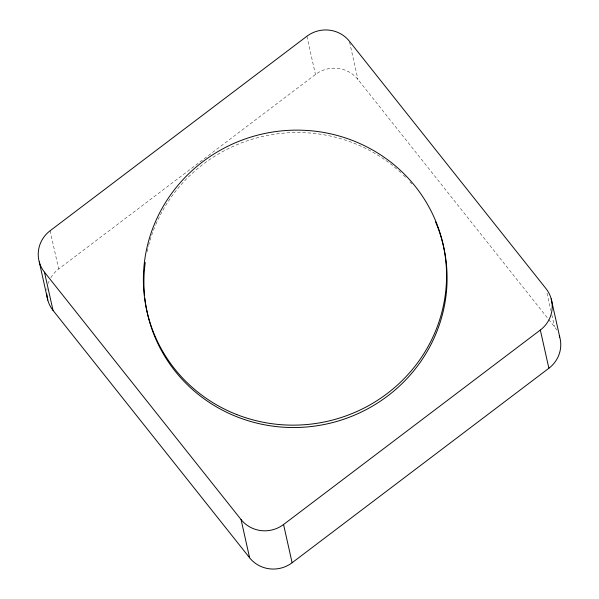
<?xml version="1.0" encoding="UTF-8"?>
<svg xmlns="http://www.w3.org/2000/svg" width="599" height="599" viewBox="0 0 599 599"><rect width="100%" height="100%" fill="white"/><g stroke="black" fill="none" stroke-linecap="round" stroke-linejoin="round"><path stroke-width="0.45" stroke-dasharray="3 2.25" d="M50.855 277.711A30.362 29.456 -12.6 0 1 58.665 268.973L315.441 74.486A30.362 29.456 -12.6 0 1 357.94 79.442L548.13 318.78M548.706 319.514L554.524 326.829A30.362 29.456 -12.6 0 1 556.726 330.019M546.999 293.158L550.863 310.447M551.881 314.999L554.524 326.829M349.599 42.125L357.94 79.442M306.89 36.254L315.441 74.486M50.121 230.742L58.665 268.973M46.872 290.193A30.362 29.456 -12.6 0 1 47.036 288.658M48.272 283.379A30.362 29.456 -12.6 0 1 49.096 281.193M147.137 251.632A151.802 147.287 -12.6 0 1 148.41 246.219M148.642 245.32A151.802 147.287 -12.6 0 1 155.515 225.187M155.875 224.34A151.802 147.287 -12.6 0 1 398.013 170.094M398.709 170.708A151.802 147.287 -12.6 0 1 400.776 172.587M403.479 175.155A151.802 147.287 -12.6 0 1 406.107 177.791M409.918 181.849A151.802 147.287 -12.6 0 1 411.76 183.923"/><path stroke-width="0.9" d="M44.476 272.171L241.06 519.558A30.362 29.456 -12.6 0 0 283.559 524.514L540.335 330.027A30.362 29.456 -12.6 0 0 545.981 288.606L349.397 41.219A30.362 29.456 -12.6 0 0 306.89 36.254L50.121 230.742A30.362 29.456 -12.6 0 0 44.476 272.171L53.019 310.394L249.603 557.781A30.362 29.456 -12.6 0 0 292.11 562.746L548.879 368.258A30.362 29.456 -12.6 0 0 559.294 335.62M551.2 298.871L559.743 337.095M540.335 330.027L548.879 368.258M283.559 524.514L292.11 562.746M241.06 519.558L249.603 557.781M39.257 261.905L47.8 300.129M53.019 310.394A30.362 29.456 -12.6 0 1 46.812 294.049M435.615 221.982A151.802 147.287 -12.6 0 1 333.216 422.415A151.802 147.287 -12.6 0 1 144.853 298.287M144.561 295.562A151.802 147.287 -12.6 0 1 145.235 262.497M236.807 414.575A151.802 147.287 -12.6 0 0 445.282 256.672A151.802 147.287 -12.6 0 0 202.821 161.678A151.802 147.287 -12.6 0 0 236.807 414.575"/></g></svg>
